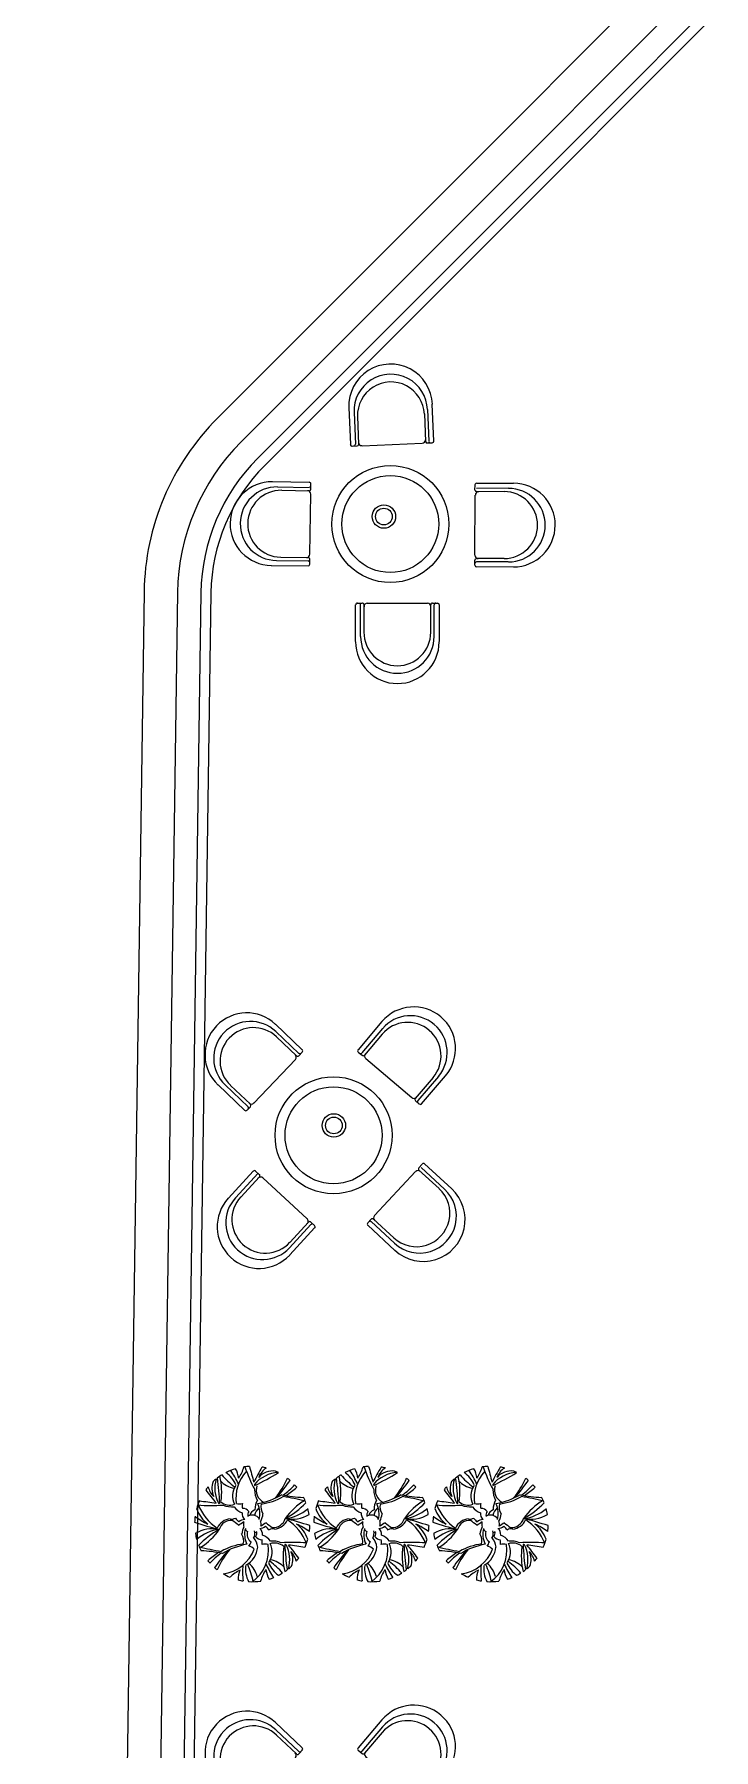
# Model space of a CAD drawing. Header units: millimetres. Extents: x 2680932 to 6187768, y 127588 to 383208.
# Drawn here: x 2886556 to 2890621, y 176905 to 187162 of the extents above; entities that cross this region are included whole.
import ezdxf

# ---------------------------------------------------------------- set-up
doc = ezdxf.new("R2010")
doc.units = ezdxf.units.MM
doc.header["$LTSCALE"] = 20
for name, color, linetype in [('PUB_DIM', 3, 'Continuous'), ('家具内线', 36, 'Continuous'), ('家具外线', 255, 'Continuous'), ('标注', 6, 'Continuous'), ('装饰一', 201, 'Continuous'), ('阳台栏杆', 149, 'Continuous')]:
    doc.layers.add(name, color=color, linetype=linetype)

# ---------------------------------------------------------------- blocks, each defined once
blk = doc.blocks.new('MK-JJ-0302')
at = {"layer": '家具内线'}
for p, q in [((-91097, 110109, -343), (-90978, 109996, -343)), ((-90465, 110125, -343), (-90571, 110000, -343)), ((-90160, 109866, -343), (-90267, 109741, -343)), ((-91372, 109818, -343), (-91253, 109706, -343)), ((-91310, 109151, -343), (-91199, 109272, -343)), ((-90125, 109201, -343), (-90245, 109312, -343)), ((-91017, 108880, -343), (-90905, 109000, -343)), ((-90396, 108907, -343), (-90517, 109018, -343))]:
    blk.add_line(p, q, dxfattribs=at)
for centre, radius in [((-90756, 109520, -343), 290), ((-90754, 109579, -343), 70), ((-90754, 109579, -343), 50)]:
    blk.add_circle(centre, radius, dxfattribs=at)
for centre, start, end in [((-91235, 109964, -343), 46.5335, 226.5335), ((-90313, 109995, -343), 319.6008, 139.6008), ((-91164, 109016, -343), 137.246, 317.246), ((-90260, 109054, -343), 227.246, 47.246)]:
    blk.add_arc(centre, 200, start, end, dxfattribs=at)
at = {"layer": '家具外线'}
for p, q in [((-90944, 110032, -343), (-91103, 110184, -343)), ((-90467, 110200, -343), (-90609, 110032, -343)), ((-90463, 110158, -343), (-90586, 110013, -343)), ((-91102, 110141, -343), (-90964, 110010, -343)), ((-91232, 109713, -343), (-90984, 109974, -343)), ((-90964, 109996, -343), (-90943, 110018, -343)), ((-90608, 110018, -343), (-90585, 109999, -343)), ((-90563, 109979, -343), (-90288, 109746, -343)), ((-90128, 109872, -343), (-90251, 109728, -343)), ((-90229, 109708, -343), (-90086, 109876, -343)), ((-91447, 109821, -343), (-91287, 109669, -343)), ((-91405, 109822, -343), (-91267, 109691, -343)), ((-91273, 109670, -343), (-91253, 109691, -343)), ((-90265, 109727, -343), (-90243, 109707, -343)), ((-90246, 109326, -343), (-90225, 109348, -343)), ((-90211, 109349, -343), (-90049, 109199, -343)), ((-91385, 109144, -343), (-91236, 109306, -343)), ((-91343, 109146, -343), (-91207, 109293, -343)), ((-91222, 109306, -343), (-91200, 109286, -343)), ((-91178, 109266, -343), (-90913, 109021, -343)), ((-90510, 109040, -343), (-90266, 109304, -343)), ((-90092, 109198, -343), (-90232, 109327, -343)), ((-91020, 108847, -343), (-90891, 108987, -343)), ((-90869, 108966, -343), (-91018, 108805, -343)), ((-90891, 109001, -343), (-90869, 108981, -343)), ((-90551, 108996, -343), (-90531, 109018, -343)), ((-90389, 108832, -343), (-90551, 108982, -343)), ((-90391, 108875, -343), (-90530, 109004, -343))]:
    blk.add_line(p, q, dxfattribs=at)
blk.add_circle((-90756, 109520, -343), 350, dxfattribs=at)
for centre, radius, start, end in [((-90276, 110038, -343), 250, 319.6008, 139.6008), ((-91275, 110002, -343), 250, 46.5335, 226.5335), ((-91253, 109981, -343), 220, 46.5335, 226.5335), ((-90296, 110015, -343), 220, 319.6008, 139.6008), ((-90999, 109988, -343), 20, 316.5335, 46.5335), ((-90971, 110003, -343), 10, 226.5335, 316.5335), ((-90957, 110018, -343), 10, 226.5335, 316.5335), ((-90950, 110025, -343), 10, 316.5335, 46.5335), ((-90602, 110026, -343), 10, 139.6008, 229.6008), ((-90594, 110019, -343), 10, 229.6008, 319.6008), ((-90579, 110006, -343), 10, 229.6008, 319.6008), ((-90550, 109995, -343), 20, 139.6008, 229.6008), ((-90275, 109761, -343), 20, 229.6008, 319.6008), ((-91281, 109677, -343), 10, 226.5335, 316.5335), ((-91274, 109684, -343), 10, 316.5335, 46.5335), ((-91247, 109727, -343), 20, 226.5335, 316.5335), ((-91260, 109698, -343), 10, 316.5335, 46.5335), ((-90259, 109734, -343), 10, 139.6008, 229.6008), ((-90244, 109721, -343), 10, 139.6008, 229.6008), ((-90236, 109715, -343), 10, 229.6008, 319.6008), ((-90218, 109342, -343), 10, 47.246, 137.246), ((-91228, 109299, -343), 10, 47.246, 137.246), ((-91192, 109250, -343), 20, 47.6103, 137.6103), ((-91206, 109279, -343), 10, 317.246, 47.246), ((-90250, 109289, -343), 20, 46.6775, 136.6775), ((-90238, 109319, -343), 10, 137.246, 227.246), ((-91202, 108974, -343), 250, 137.246, 317.246), ((-91181, 108997, -343), 220, 137.246, 317.246), ((-90241, 109036, -343), 220, 227.246, 47.246), ((-90219, 109016, -343), 250, 227.246, 47.246), ((-90496, 109026, -343), 20, 137.246, 227.246), ((-90927, 109007, -343), 20, 317.246, 47.246), ((-90898, 108994, -343), 10, 47.246, 137.246), ((-90883, 108980, -343), 10, 47.246, 137.246), ((-90876, 108973, -343), 10, 317.246, 47.246), ((-90544, 108989, -343), 10, 137.246, 227.246), ((-90537, 108996, -343), 10, 47.246, 137.246), ((-90524, 109011, -343), 10, 47.246, 137.246)]:
    blk.add_arc(centre, radius, start, end, dxfattribs=at)
blk = doc.blocks.new('MK-ZW-0233')
at = {"layer": '家具内线'}
for centre, radius, start, end in [((-125383, 5962), 409, 351.6519, 13.0282), ((-125359, 5786), 534, 24.6827, 34.5736), ((-124655, 5924), 234, 136.9242, 187.8864), ((-123992, 6391), 888, 198.3624, 207.9764), ((-124625, 5877), 200, 93.2751, 139.9903), ((-124874, 6127), 147, 222.8383, 259.7004), ((-124802, 5937), 107, 144.9498, 207.921), ((-80631, 18176), 45794, 195.4119, 195.4207), ((-124648, 5973), 129, 179.2774, 208.731), ((-125038, 6767), 888, 264.8677, 274.7699), ((-124835, 5994), 300, 200.8844, 236.4929), ((-124925, 5963), 81.3, 228.2592, 290.1619), ((-124912, 6000), 129, 246.0709, 275.5246), ((-124814, 5935), 106, 216.6005, 249.2698), ((-124867, 5974), 84.6, 256.7975, 282.1242), ((-124788, 5878), 63.1, 167.3636, 193.9648), ((-124850, 5812), 50.1, 39.1009, 88.7068), ((-124755, 5802), 55.1, 111.2404, 161.0332), ((-124690, 5802), 88.7, 133.8296, 168.0428), ((-124669, 5858), 106, 149.8069, 182.4763), ((-124879, 5831), 134, 344.6002, 26.3862), ((-124662, 5871), 77.8, 166.0807, 212.8574), ((-124794, 6275), 391, 278.2209, 298.8771), ((-124771, 4832), 1113, 74.5509, 81.4496), ((-124290, 5593), 368, 120.4681, 145.5338), ((-124915, 5706), 93.9, 94.9732, 156.1785), ((-124917, 5716), 74, 84.9096, 164.3665), ((-124914, 5839), 40.8, 255.9902, 302.7741), ((-126642, 3449), 2912, 52.6009, 53.5216), ((-124605, 6050), 378, 220.5484, 225.3824), ((-125059, 6075), 364, 300.7405, 306.6817), ((-124835, 5743), 52.7, 90.5104, 132.8529), ((-124742, 5696), 113, 150.6885, 173.1781), ((-124797, 5834), 55.1, 178.0339, 223.7891), ((-124791, 5769), 53.1, 165.5822, 200.6279), ((-124778, 5821), 40.4, 145.8448, 189.7004), ((-124791, 5769), 53.1, 36.2277, 119.879), ((-124747, 5795), 52.7, 270.5104, 312.8529), ((-124839, 5842), 113, 330.6885, 353.1781), ((-124791, 5769), 53.1, 344.7693, 19.6817), ((-124522, 5463), 364, 120.7405, 126.6817), ((-124977, 5487), 378, 40.5484, 45.3824), ((-122940, 8089), 2912, 232.6009, 233.5216), ((-124665, 5822), 74, 264.9096, 344.3665), ((-124667, 5832), 93.9, 274.9732, 336.1785), ((-124746, 5544), 300, 21.4135, 56.4929), ((-125292, 5944), 368, 301.6502, 325.5338), ((-124788, 5263), 391, 98.2209, 118.8771), ((-124920, 5667), 77.8, 346.0807, 32.8574), ((-124927, 5614), 234, 305.6769, 7.8864), ((-124830, 5713), 55.1, 328.9885, 14.7437), ((-124863, 5617), 106, 7.5551, 40.2244), ((-124791, 5769), 53.1, 288.1389, 300.7157), ((-124804, 5716), 40.4, 325.8448, 9.7004), ((-124732, 5725), 50.1, 219.1009, 268.7068), ((-124785, 5704), 55.1, 358.0339, 43.7891), ((-124794, 5660), 63.1, 347.3636, 13.9648), ((-124715, 5564), 84.6, 76.7975, 102.1242), ((-124768, 5603), 106, 36.6005, 69.2698), ((-124779, 5601), 107, 324.9498, 27.921), ((-124668, 5699), 40.8, 75.9902, 122.7741), ((-124657, 5574), 81.3, 48.2592, 110.1619), ((-124670, 5538), 129, 66.0709, 95.5246), ((-124544, 4771), 888, 84.9149, 94.7699), ((-124811, 6706), 1113, 254.507, 261.4496), ((-124896, 5644), 138, 299.4712, 354.2383), ((-125347, 5300), 575, 12.4544, 23.2051), ((-124904, 5419), 147, 13.7929, 50.655)]:
    blk.add_arc(centre, radius, start, end, dxfattribs=at)
at = {"layer": '家具外线'}
for centre, radius, start, end in [((-124791, 5769), 345, 121.6472, 127.3098), ((-124545, 6446), 575, 221.9115, 232.2505), ((-124791, 5769), 345, 106.926, 117.0852), ((-125047, 5935), 172, 23.1271, 55.1217), ((-125017, 6026), 146, 6.4134, 30.2235), ((-125058, 6170), 225, 325.3383, 344.6146), ((-124791, 5769), 345, 92.7595, 98.2787), ((-80631, 18176), 45794, 195.2722, 195.3947), ((-123942, 5619), 930, 148.2534, 154.5582), ((-125373, 7259), 1394, 295.3256, 301.964), ((-124645, 6007), 115, 123.1974, 159.2239), ((-124670, 5978), 108, 80.8315, 139.7062), ((-124791, 5769), 345, 75.9695, 80.2815), ((-124791, 5769), 345, 63.0406, 66.3223), ((-124791, 5769), 345, 139.7422, 143.6501), ((-124309, 6509), 930, 215.1784, 221.3517), ((-124942, 6016), 115, 192.2878, 226.0174), ((-124925, 5982), 108, 157.897, 206.4998), ((-124791, 5769), 345, 128.7897, 132.7421), ((-124815, 5983), 200, 164.19, 206.7838), ((-126379, 5840), 1394, 2.1192, 8.3735), ((-124686, 5971), 81.3, 161.4656, 242.6331), ((-125070, 6263), 537, 320.9027, 335.7622), ((-125679, 6813), 1362, 319.5013, 324.9028), ((-124879, 6318), 465, 306.2009, 317.2698), ((-125912, 7720), 2219, 306.6454, 308.7029), ((-124791, 5769), 345, 49.0769, 52.3298), ((-124791, 5769), 345, 39.4997, 42.7024), ((-124791, 5769), 345, 156.1292, 164.5076), ((-124944, 5922), 190, 198.8236, 233.8637), ((-118783, 51263), 45794, 262.0623, 262.1882), ((-118783, 51263), 45794, 262.2054, 262.2143), ((-124840, 6334), 451, 280.5873, 300.282), ((-124440, 6845), 918, 259.0967, 267.1681), ((-124874, 6290), 564, 299.8774, 315.6984), ((-124632, 6072), 274, 278.1995, 309.419), ((-124791, 5769), 345, 21.7328, 27.6075), ((-124791, 5769), 345, 9.5357, 15.4786), ((-124791, 5769), 345, 172.3461, 178.3479), ((-124324, 8316), 2664, 252.2471, 255.5553), ((-124809, 6272), 561, 234.653, 243.8495), ((-124791, 5769), 53.1, 149.1669, 149.8284), ((-124552, 5988), 191, 257.5483, 301.9711), ((-125258, 3222), 2664, 72.2636, 75.5553), ((-124638, 5615), 190, 19.2091, 53.8637), ((-124773, 5265), 561, 54.7382, 63.8495), ((-124791, 5769), 345, 352.4208, 358.381), ((-125030, 5550), 191, 77.5483, 122.2059), ((-124791, 5769), 345, 189.6118, 195.5691), ((-124949, 5466), 274, 98.1995, 129.5803), ((-124708, 5247), 564, 119.8774, 135.7733), ((-124741, 5204), 451, 100.5873, 120.282), ((-124703, 5707), 134, 164.6002, 206.3862), ((-124791, 5769), 53.1, 217.2562, 238.1465), ((-124772, 5706), 50.1, 159.1546, 239.6614), ((-124859, 5679), 63.1, 318.3182, 344.9194), ((-123203, 5697), 1394, 182.1192, 188.351), ((-130799, -39726), 45794, 82.2054, 82.2143), ((-124767, 5555), 200, 344.4328, 26.7838), ((-125273, 5028), 930, 35.2185, 41.3517), ((-130799, -39726), 45794, 82.0632, 82.1882), ((-124791, 5769), 345, 336.1407, 344.7097), ((-124791, 5769), 345, 201.8336, 207.6074), ((-125142, 4692), 918, 79.0967, 87.2144), ((-123669, 3818), 2219, 126.6454, 128.717), ((-124791, 5769), 345, 219.5811, 222.797), ((-124703, 5219), 465, 126.2009, 137.334), ((-123902, 4725), 1362, 139.5013, 144.9222), ((-124511, 5275), 537, 140.9027, 155.8086), ((-124997, 5703), 234, 277.6372, 338.841), ((-124836, 5556), 84.6, 47.7521, 73.0788), ((-125037, 5091), 575, 41.9539, 52.2505), ((-124708, 5410), 147, 42.8383, 79.7004), ((-124198, 5576), 409, 171.6519, 192.9611), ((-124640, 5521), 115, 12.656, 46.0174), ((-124656, 5556), 108, 338.5537, 26.4998), ((-124791, 5769), 345, 319.8915, 323.7523), ((-124791, 5769), 345, 229.1814, 232.4475), ((-124791, 5769), 345, 239.5193, 247.2857), ((-124764, 5292), 225, 116.2929, 135.3423), ((-124730, 5438), 146, 157.368, 181.5852), ((-124315, 5482), 534, 175.6373, 185.7535), ((-124660, 5503), 172, 174.0817, 207.2807), ((-124524, 5368), 225, 145.3383, 164.575), ((-124564, 5512), 146, 186.4134, 210.1223), ((-124223, 5751), 534, 204.6827, 214.5396), ((-124535, 5603), 172, 203.1271, 234.9824), ((-124791, 5769), 345, 287.0321, 291.9443), ((-124791, 5769), 345, 297.1594, 301.7361), ((-124791, 5769), 345, 304.3177, 307.4478), ((-124791, 5769), 345, 308.9966, 313.0138), ((-124791, 5769), 345, 255.9208, 260.9007), ((-124791, 5769), 345, 266.3942, 278.4099)]:
    blk.add_arc(centre, radius, start, end, dxfattribs=at)

msp = doc.modelspace()

# ---------------------------------------------------------------- linework, layer by layer
at = {"layer": 'PUB_DIM'}
msp.add_lwpolyline([(2884880.7, 185262.4, 0, 0, 0), (2887124.2, 184410, 66, 0, 0), (2887311.2, 184338.9, 0, 0, 0)], format="xyseb", dxfattribs=at)
at = {"layer": '装饰一'}
for points in [[(2941370.5, 180618.6), (2940782.7, 208126.9, 0.4192246), (2938602.5, 210180.4), (2912528.2, 209177.6, 0.1889402), (2911525.2, 208739.4), (2887652.7, 184866.8, 0.1951669), (2887213.5, 183827.8), (2886726.2, 150040.1, 0.4109331), (2888479.9, 148214.7), (2916145.6, 147505.4, 0.4559937), (2918591.3, 150179.7), (2918223.5, 153367.4, -0.4333475), (2939381.7, 178476.6, 0.4050511)], [(2941170.6, 180614.3), (2940582.8, 208122.6, 0.4192246), (2938610.2, 209980.6), (2912535.9, 208977.7, 0.1889402), (2911666.6, 208597.9), (2887794.1, 184725.4, 0.1951669), (2887413.5, 183824.9), (2886926.2, 150037.2, 0.4109331), (2888485, 148414.7), (2916150.7, 147705.3, 0.4559937), (2918392.6, 150156.7), (2918024.8, 153344.2, -0.4333439), (2939371.2, 178676.4, 0.4050511)]]:
    msp.add_lwpolyline(points, format="xyb", close=True, dxfattribs=at)
at = {"layer": '阳台栏杆'}
for points in [[(2934643.7, 178066.2, -0.0524572), (2939363.8, 178816.2, 0.4050511), (2941030.6, 180611.3), (2940442.8, 208119.6, 0.4192246), (2938615.6, 209840.7), (2912541.3, 208837.8, 0.1889402), (2911765.6, 208498.9), (2887893.1, 184626.4, 0.1951669), (2887553.5, 183822.9), (2887066.2, 150035.2, 0.4109331), (2888488.6, 148554.6), (2916154.3, 147845.3, 0.4559937), (2918253.5, 150140.7), (2917885.8, 153327.9, -0.0272415), (2917728.8, 155809.9, -0.0272415)], [(2934643.7, 178128.3, -0.0522808), (2939360.6, 178876.1, 0.4050511), (2940970.6, 180610), (2940382.8, 208118.3, 0.4192246), (2938617.9, 209780.7), (2912543.6, 208777.9, 0.1889402), (2911808.1, 208456.5), (2887935.6, 184584, 0.1951669), (2887613.5, 183822.1), (2887126.2, 150034.3, 0.4109331), (2888490.1, 148614.6), (2916155.8, 147905.2, 0.4559937), (2918193.9, 150133.8), (2917826.2, 153321, -0.0272463), (2917668.8, 155809.9, -0.0272463)]]:
    msp.add_lwpolyline(points, format="xyb", dxfattribs=at)

# ---------------------------------------------------------------- block references
at = {"layer": '家具外线', "rotation": 42.68635263521209}
msp.add_blockref('MK-JJ-0302', (3029651.9, 165259, 342.9), dxfattribs=at)
at = {"layer": '家具外线'}
for p in [(2979102.7, 71058.4, 342.9), (2979102.7, 66883.2, 342.9)]:
    msp.add_blockref('MK-JJ-0302', p, dxfattribs=at)
at = {"layer": '标注'}
for p in [(3012651.5, 172485.5), (3013364.2, 172485.5), (3014077, 172485.5)]:
    msp.add_blockref('MK-ZW-0233', p, dxfattribs=at)

doc.saveas('drawing.dxf')
